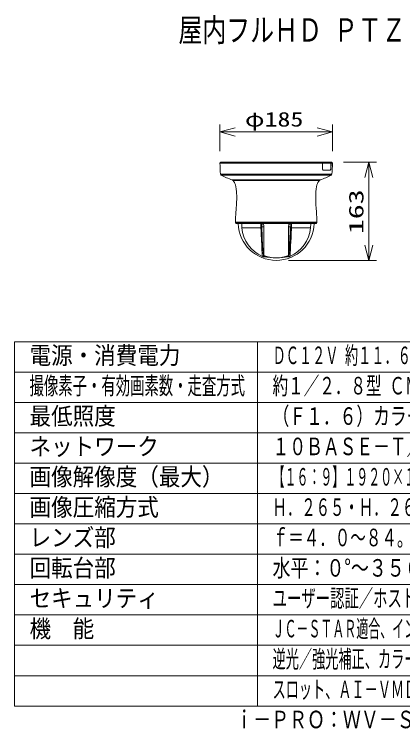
# Model space of a CAD drawing. Units: millimetres on the paper. Extents: x -62 to 65, y -59 to 59.
# Drawn here: x -62.5 to 1.4, y -59 to 59.3 of the extents above; entities that cross this region are included whole.
import ezdxf
from ezdxf.enums import TextEntityAlignment as Align

# ---------------------------------------------------------------- set-up
doc = ezdxf.new("R2010")
doc.units = ezdxf.units.MM
doc.layers.add('0-0_MOJI1', color=7, linetype='Continuous')
doc.layers.add('0-5_相当品', color=4, linetype='Continuous')
for name, color, linetype, lineweight in [('0-1_GAIKEI', 4, 'Continuous', 9), ('0-2_SUNPO', 7, 'Continuous', 9), ('0-3_0', 7, 'Continuous', 9), ('0-4_WAKU', 4, 'Continuous', 9)]:
    doc.layers.add(name, color=color, linetype=linetype, lineweight=lineweight)
doc.styles.add('ＭＳ ゴシック', font='')
doc.styles.get('ＭＳ ゴシック').set_extended_font_data('MS Gothic')

# ---------------------------------------------------------------- blocks, each defined once
blk = doc.blocks.new('_Open30')
at = {"layer": '0-3_0'}
blk.add_line((0, 0), (-1, 0), dxfattribs=at)
blk.add_lwpolyline([(-1, 0.2679), (0, 0), (-1, -0.2679)], dxfattribs=at)

msp = doc.modelspace()

# ---------------------------------------------------------------- linework, layer by layer
at = {"layer": '0-1_GAIKEI', "color": 7}
for p, q in [((-11.915, 34.929), (-28.507, 34.929)), ((-11.915, 34.929), (-10.306, 34.929)), ((-11.915, 34.929), (-11.775, 34.779)), ((-10.379, 34.779), (-10.519, 34.929)), ((-10.379, 34.779), (-10.157, 34.779)), ((-10.157, 34.779), (-10.306, 34.929)), ((-10.246, 32.969), (-28.568, 32.969)), ((-28.457, 32.809), (-10.356, 32.809)), ((-12.156, 32.024), (-12.156, 32.024)), ((-12.305, 31.925), (-12.305, 31.925)), ((-26.08, 24.993), (-25.987, 24.829)), ((-12.733, 24.993), (-12.827, 24.829)), ((-12.733, 24.993), (-12.733, 24.993)), ((-12.707, 25.092), (-12.707, 25.092)), ((-12.827, 24.829), (-25.987, 24.829)), ((-17.372, 23.847), (-17.372, 23.992))]:
    msp.add_line(p, q, dxfattribs=at)
at = {"layer": '0-1_GAIKEI'}
for p, q in [((-11.866, 34.877), (-11.866, 34.929)), ((-11.803, 34.809), (-11.358, 34.809)), ((-11.781, 34.799), (-11.794, 34.799)), ((-11.781, 34.799), (-11.784, 34.789)), ((-11.781, 34.799), (-11.177, 34.799)), ((-11.558, 34.929), (-11.558, 34.809)), ((-11.421, 34.929), (-11.421, 34.809)), ((-11.371, 34.929), (-11.371, 34.809)), ((-11.358, 34.929), (-11.358, 34.809)), ((-11.177, 34.779), (-11.177, 34.799)), ((-11.642, 33.629), (-10.486, 33.629)), ((-10.428, 33.929), (-10.4, 33.929)), ((-12.156, 32.024), (-26.658, 32.024)), ((-12.305, 31.925), (-26.509, 31.925)), ((-12.707, 25.092), (-26.107, 25.092)), ((-12.733, 24.993), (-26.08, 24.993)), ((-25.092, 24.829), (-25.088, 24.779)), ((-25.04, 24.157), (-25.088, 24.779)), ((-25.04, 24.157), (-21.92, 24.157)), ((-21.947, 24.771), (-21.947, 24.779)), ((-21.799, 24.777), (-21.8, 24.782)), ((-21.48, 24.715), (-21.48, 24.703)), ((-21.48, 24.703), (-21.467, 24.578)), ((-21.467, 24.278), (-21.467, 24.578)), ((-21.467, 24.278), (-21.447, 24.278)), ((-21.442, 23.992), (-21.442, 23.847)), ((-21.442, 23.992), (-21.442, 19.573)), ((-21.442, 23.847), (-21.442, 19.573)), ((-17.372, 23.992), (-17.372, 19.573)), ((-17.372, 19.573), (-17.372, 23.847)), ((-17.347, 24.278), (-17.367, 24.278)), ((-17.347, 24.578), (-17.334, 24.703)), ((-17.347, 24.578), (-17.347, 24.278)), ((-17.334, 24.703), (-17.334, 24.715)), ((-17.037, 24.162), (-17.033, 24.275)), ((-17.014, 24.782), (-17.014, 24.777)), ((-16.894, 24.157), (-13.773, 24.157)), ((-16.867, 24.779), (-16.867, 24.771)), ((-13.773, 24.157), (-13.726, 24.779)), ((-13.726, 24.779), (-13.722, 24.829)), ((-21.615, 19.394), (-21.644, 19.405)), ((-21.615, 19.407), (-21.613, 19.407)), ((-21.614, 19.407), (-21.615, 19.407)), ((-21.615, 19.407), (-21.615, 19.403)), ((-21.615, 19.403), (-21.615, 19.394)), ((-21.573, 19.377), (-21.615, 19.394)), ((-21.572, 19.417), (-21.556, 19.416)), ((-21.556, 19.416), (-21.555, 19.424)), ((-21.493, 19.478), (-21.441, 19.48)), ((-21.492, 19.479), (-21.482, 19.495)), ((-21.482, 19.495), (-21.45, 19.547)), ((-21.442, 19.573), (-21.442, 19.573)), ((-21.442, 19.573), (-21.439, 19.572)), ((-21.442, 19.397), (-21.441, 19.48)), ((-21.335, 19.361), (-21.332, 19.364)), ((-21.314, 19.375), (-21.311, 19.378)), ((-21.311, 19.378), (-21.21, 19.502)), ((-21.305, 19.403), (-21.223, 19.506)), ((-21.227, 19.424), (-21.174, 19.488)), ((-21.028, 19.365), (-21.007, 19.371)), ((-21.018, 19.435), (-21.007, 19.371)), ((-21.016, 19.34), (-20.996, 19.346)), ((-20.983, 19.423), (-20.976, 19.38)), ((-17.831, 19.423), (-17.838, 19.38)), ((-17.797, 19.34), (-17.818, 19.346)), ((-17.796, 19.435), (-17.807, 19.371)), ((-17.786, 19.365), (-17.807, 19.371)), ((-17.587, 19.424), (-17.64, 19.488)), ((-17.503, 19.378), (-17.603, 19.502)), ((-17.508, 19.403), (-17.591, 19.506)), ((-17.503, 19.378), (-17.5, 19.375)), ((-17.481, 19.364), (-17.479, 19.361)), ((-17.375, 19.572), (-17.372, 19.573)), ((-17.372, 19.397), (-17.373, 19.48)), ((-17.321, 19.478), (-17.373, 19.48)), ((-17.372, 19.573), (-17.372, 19.573)), ((-17.331, 19.495), (-17.364, 19.547)), ((-17.322, 19.479), (-17.331, 19.495)), ((-17.24, 19.377), (-17.199, 19.394)), ((-17.2, 19.407), (-17.199, 19.407)), ((-17.135, 19.416), (-17.125, 19.573))]:
    msp.add_line(p, q, dxfattribs=at)
at = {"layer": '0-1_GAIKEI', "color": 7}
for points in [[(-28.507, 34.929), (-28.657, 34.779), (-10.408, 34.779)], [(-26.509, 31.925), (-26.456, 31.867), (-26.431, 31.837), (-26.374, 31.761), (-26.322, 31.681), (-26.275, 31.6), (-26.233, 31.516), (-26.191, 31.421), (-26.155, 31.324), (-26.122, 31.222), (-26.094, 31.119), (-26.067, 31.001), (-26.043, 30.883), (-26.023, 30.768), (-26.005, 30.653), (-25.989, 30.538), (-25.975, 30.423), (-25.951, 30.192), (-25.933, 29.96), (-25.92, 29.727), (-25.912, 29.494), (-25.909, 29.331), (-25.908, 29.168), (-25.909, 28.981), (-25.912, 28.795), (-25.924, 28.445), (-25.941, 28.094), (-25.954, 27.881), (-25.982, 27.455), (-26.01, 27.075), (-26.037, 26.695), (-26.067, 26.221), (-26.08, 25.983), (-26.096, 25.627), (-26.103, 25.36), (-26.107, 25.092)], [(-12.305, 31.925), (-12.358, 31.867), (-12.383, 31.837), (-12.44, 31.761), (-12.492, 31.681), (-12.539, 31.6), (-12.581, 31.516), (-12.623, 31.421), (-12.659, 31.324), (-12.692, 31.222), (-12.72, 31.119), (-12.747, 31.001), (-12.771, 30.883), (-12.791, 30.768), (-12.809, 30.653), (-12.825, 30.538), (-12.839, 30.423), (-12.863, 30.192), (-12.881, 29.96), (-12.894, 29.727), (-12.902, 29.494), (-12.905, 29.331), (-12.906, 29.168), (-12.905, 28.981), (-12.901, 28.795), (-12.89, 28.445), (-12.872, 28.094), (-12.86, 27.881), (-12.831, 27.455), (-12.777, 26.695), (-12.746, 26.221), (-12.733, 25.983), (-12.718, 25.627), (-12.71, 25.36), (-12.707, 25.092)]]:
    msp.add_lwpolyline(points, dxfattribs=at)
at = {"layer": '0-1_GAIKEI'}
for points in [[(-11.642, 33.629), (-11.668, 33.633), (-11.693, 33.644), (-11.716, 33.662), (-11.738, 33.688), (-11.756, 33.718), (-11.771, 33.753), (-11.783, 33.793), (-11.791, 33.836), (-11.795, 33.88), (-11.795, 33.929)], [(-10.512, 33.629), (-10.505, 33.631), (-10.498, 33.635), (-10.489, 33.644), (-10.481, 33.657), (-10.47, 33.68), (-10.46, 33.708), (-10.452, 33.738), (-10.445, 33.77), (-10.438, 33.816), (-10.432, 33.864), (-10.428, 33.929)], [(-10.4, 33.929), (-10.405, 33.851), (-10.416, 33.778), (-10.429, 33.72), (-10.444, 33.675), (-10.457, 33.651), (-10.47, 33.635), (-10.477, 33.631), (-10.486, 33.629)], [(-21.679, 19.416), (-21.682, 19.464), (-21.695, 19.664), (-21.717, 19.989), (-21.752, 20.534), (-21.793, 21.26), (-21.835, 22.1), (-21.879, 23.099), (-21.905, 23.741), (-21.915, 24.018), (-21.92, 24.157)], [(-21.492, 19.479), (-21.497, 19.522), (-21.513, 19.659), (-21.544, 19.949), (-21.57, 20.216), (-21.584, 20.376), (-21.61, 20.707), (-21.636, 21.083), (-21.666, 21.593), (-21.695, 22.142), (-21.718, 22.635), (-21.739, 23.144), (-21.764, 23.791), (-21.773, 24.038), (-21.777, 24.162), (-21.781, 24.275)], [(-21.467, 24.278), (-21.467, 23.553), (-21.467, 22.615), (-21.465, 21.569), (-21.463, 20.85), (-21.456, 19.966), (-21.451, 19.616), (-21.45, 19.547)], [(-17.347, 24.278), (-17.347, 23.979), (-17.348, 22.038), (-17.35, 21.185), (-17.357, 20.022), (-17.363, 19.599), (-17.364, 19.547)], [(-17.322, 19.479), (-17.318, 19.51), (-17.305, 19.62), (-17.29, 19.759), (-17.268, 19.97), (-17.248, 20.168), (-17.227, 20.406), (-17.201, 20.745), (-17.175, 21.128), (-17.144, 21.65), (-17.116, 22.21), (-17.092, 22.716), (-17.071, 23.237), (-17.046, 23.908), (-17.037, 24.162)], [(-17.125, 19.573), (-17.1, 19.936), (-17.058, 20.6), (-17.026, 21.169), (-16.992, 21.811), (-16.959, 22.527), (-16.927, 23.277), (-16.901, 23.95), (-16.894, 24.157)], [(-21.354, 19.357), (-21.426, 19.358), (-21.459, 19.356), (-21.466, 19.355)], [(-21.442, 19.397), (-21.441, 19.398), (-21.44, 19.399), (-21.429, 19.401)], [(-21.399, 19.575), (-21.431, 19.574), (-21.439, 19.572)], [(-21.274, 19.424), (-21.273, 19.424), (-21.273, 19.425), (-21.267, 19.425), (-21.227, 19.424)], [(-20.268, 19.251), (-20.616, 19.294), (-20.937, 19.327), (-21.032, 19.336)], [(-17.782, 19.336), (-18.05, 19.31), (-18.389, 19.271), (-18.545, 19.251)], [(-17.54, 19.424), (-17.54, 19.424), (-17.541, 19.425), (-17.547, 19.425), (-17.587, 19.424)], [(-17.46, 19.357), (-17.388, 19.358), (-17.355, 19.356), (-17.348, 19.355)], [(-17.375, 19.572), (-17.383, 19.574), (-17.415, 19.575)], [(-17.385, 19.401), (-17.374, 19.399), (-17.373, 19.398), (-17.372, 19.397)], [(-17.242, 19.417), (-17.258, 19.416), (-17.258, 19.424)], [(-17.2, 19.407), (-17.199, 19.407), (-17.199, 19.403)], [(-17.199, 19.403), (-17.199, 19.394), (-17.17, 19.405)]]:
    msp.add_lwpolyline(points, dxfattribs=at)
at = {"layer": '0-1_GAIKEI', "color": 7}
for centre, radius, start, end in [((-8.657, 34.858), 20, 180.22564, 185.4171), ((-30.157, 34.858), 20, 354.58289, 359.77437), ((-28.369, 32.988), 0.2, 185.4171, 243.63036), ((-19.574, 50.728), 20, 243.63034, 249.25739), ((-26.799, 31.65), 0.4, 43.42946, 69.25739), ((-12.015, 31.65), 0.4, 110.74261, 136.57055), ((-19.24, 50.728), 20, 290.74261, 296.36966), ((-10.445, 32.988), 0.2, 296.36964, 354.58289), ((-25.907, 25.092), 0.2, 180, 209.74491), ((-12.907, 25.092), 0.2, 330.25509, 0), ((-19.407, 25.029), 6.25, 181.83378, 358.16621)]:
    msp.add_arc(centre, radius, start, end, dxfattribs=at)
at = {"layer": '0-1_GAIKEI'}
for centre, radius, start, end in [((-33.186, 34.858), 21.411, 357.51395, 359.78935), ((-31.749, 34.858), 21.183, 359.78697, 0.19268), ((-31.783, 34.857), 21.375, 357.50989, 359.78905), ((-31.79, 34.857), 21.41, 357.51393, 359.78939), ((-19.407, 24.589), 5.65, 184.38786, 246.28954), ((-21.62, 24.785), 0.327, 172.27514, 181.06317), ((-21.97, 26.938), 2.168, 270.61204, 274.50713), ((149.55, 31.949), 171.647, 182.39682, 182.56479), ((-21.957, 26.495), 2.228, 270.82472, 274.52494), ((-32.075, 23.799), 10.161, 2.01598, 2.64411), ((-21.924, 26.218), 2.061, 270.09347, 274.07531), ((-21.659, 24.804), 0.142, 169.7923, 188.73134), ((-18.59, 40.534), 16.08, 258.4876, 259.64714), ((156.371, 30.998), 178.279, 181.9997, 182.16131), ((-22.662, 118.727), 94.457, 270.53433, 270.72496), ((-21.315, 24.722), 0.165, 139.50201, 182.12776), ((-26.49, 24.091), 5.047, 2.12759, 5.53278), ((-28.998, 24.021), 7.556, 359.78022, 1.95079), ((-17.499, 24.722), 0.165, 357.87628, 40.49765), ((-9.815, 24.021), 7.557, 178.04936, 180.21965), ((-12.324, 24.091), 5.047, 174.46716, 177.87241), ((-16.157, 120.739), 96.468, 269.29314, 269.4798), ((-20.221, 40.521), 16.068, 280.35224, 281.5127), ((-19.407, 24.589), 5.65, 293.71045, 355.61214), ((-16.89, 26.218), 2.061, 265.92469, 269.90653), ((-194.972, 30.99), 178.066, 357.83855, 358.00034), ((-16.857, 26.495), 2.228, 265.47506, 269.17565), ((-17.154, 24.804), 0.142, 351.26747, 10.20657), ((-16.844, 26.938), 2.168, 265.4929, 269.3882), ((-6.739, 23.799), 10.161, 177.35467, 177.98332), ((-188.21, 31.943), 171.493, 357.435, 357.60307), ((-17.194, 24.785), 0.327, 358.93592, 7.72534), ((-21.619, 19.553), 0.15, 246.28954, 271.27093), ((-21.615, 19.413), 0.01, 270, 331.51887), ((-21.638, 19.611), 0.205, 276.60364, 289.121), ((-21.616, 19.419), 0.0599, 314.78867, 356.99137), ((-19.415, 24.586), 5.639, 247.4907, 248.18251), ((-21.628, 19.579), 0.172, 289.61939, 295.13134), ((-21.619, 19.559), 0.15, 295.14856, 327.82892), ((-21.492, 19.397), 0.05, 248.16231, 337.39566), ((-21.478, 19.402), 0.0492, 284.45821, 293.28902), ((-21.478, 19.403), 0.0497, 284.77938, 357.8929), ((-21.493, 19.574), 0.0508, 328.09562, 358.03713), ((-21.492, 19.397), 0.0499, 337.4451, 0), ((-19.407, 24.379), 5.2, 246.95991, 293.04009), ((-15.16, 19.382), 6.282, 178.26511, 179.10921), ((-21.353, 19.399), 0.0415, 268.40477, 295.22622), ((-21.352, 19.407), 0.05, 268.2874, 320.68668), ((-21.348, 19.404), 0.045, 287.3033, 320.54737), ((-21.336, 19.397), 0.0307, 322.70248, 11.41068), ((-21.34, 19.099), 0.314, 71.7049, 80.12467), ((-19.437, 25.083), 5.965, 252.38991, 254.39912), ((-21.028, 19.386), 0.05, 254.39943, 265.03816), ((-21.03, 19.361), 0.0251, 266.11197, 303.88008), ((-22.498, 2.754), 16.652, 82.71733, 84.89495), ((-22.102, 5.265), 14.125, 83.63433, 85.50899), ((-22.288, 4.874), 14.565, 84.00018, 84.83146), ((-16.315, 2.749), 16.657, 95.10596, 97.2829), ((-16.712, 5.263), 14.127, 94.49152, 96.36593), ((-16.526, 4.875), 14.564, 95.16856, 95.99991), ((-17.783, 19.361), 0.0251, 236.11958, 273.88799), ((-17.786, 19.386), 0.05, 274.96039, 285.60155), ((-19.377, 25.083), 5.965, 285.6009, 287.61006), ((-17.473, 19.099), 0.314, 99.86709, 108.28294), ((-17.478, 19.397), 0.0307, 168.58922, 217.2975), ((-17.465, 19.404), 0.045, 219.45263, 252.69674), ((-17.461, 19.407), 0.05, 219.31321, 271.71181), ((-17.461, 19.399), 0.0415, 244.77415, 271.59439), ((-17.335, 19.403), 0.0496, 182.05136, 246.49983), ((-23.653, 19.382), 6.282, 0.89079, 1.7349), ((-17.321, 19.574), 0.0508, 181.96292, 211.90442), ((-17.322, 19.397), 0.0499, 180, 202.5528), ((-17.322, 19.397), 0.05, 202.60147, 291.83717), ((-17.336, 19.402), 0.0492, 246.70952, 256.63179), ((-17.195, 19.559), 0.15, 212.1715, 244.85118), ((-19.399, 24.586), 5.639, 291.81749, 292.50931), ((-17.185, 19.579), 0.172, 244.86862, 250.38074), ((-17.198, 19.419), 0.0599, 183.00868, 225.21149), ((-17.176, 19.611), 0.205, 250.8793, 263.39571), ((-17.198, 19.413), 0.01, 208.47839, 270), ((-17.195, 19.553), 0.15, 268.72908, 293.71045)]:
    msp.add_arc(centre, radius, start, end, dxfattribs=at)
for centre, major_axis, ratio, start_param, end_param in [((-19.927, 19.156), (1.545, -0.192), 0.050795, 2.719694, 3.016352), ((-21.478, 19.403), (-0.0133, 0.0482), 0.989532, 3.2783848, 4.4015386), ((-20.001, 19.162), (1.468, -0.189), 0.044587, 2.7163085, 3.0267174), ((-19.823, 19.185), (1.619, -0.21), 0.040164, 2.7333528, 3.0199656), ((-21.35, 19.41), (0.0387, -0.0317), 0.942093, 5.7339429, 6.2831916), ((-21.35, 19.41), (0, -0.05), 0.898775, 0.4107373, 1.4394208), ((-21.227, 19.445), (-0.0151, -0.0477), 0.139821, 0.0000011, 1.1558951), ((-19.407, 24.131), (5.504, 0), 0.906166, 4.3754417, 4.4134624), ((-21.028, 19.386), (0.0135, 0.0482), 0.124548, 3.1415977, 4.2928517), ((-21.028, 19.386), (-0.0144, 0.0479), 0.133579, 1.9876695, 2.7931985), ((-21.007, 19.392), (-0.0493, -0.0084), 0.418018, 1.5000624, 2.1815134), ((-21.007, 19.392), (0.0143, -0.0479), 0.131934, 5.1297609, 5.931338), ((-21.007, 19.392), (-0.0038, -0.0498), 0.651624, 0.467203, 1.3762684), ((-17.807, 19.392), (0.0038, -0.0498), 0.651623, 4.9069354, 5.8159931), ((-17.807, 19.392), (-0.0493, 0.0084), 0.41802, 0.9600813, 1.6415285), ((-17.807, 19.392), (-0.0143, -0.0479), 0.131935, 0.3518499, 1.1534248), ((-17.786, 19.386), (-0.0144, -0.0479), 0.133579, 0.3483987, 1.1539262), ((-19.407, 24.131), (5.504, 0), 0.906166, 5.0113152, 5.0493363), ((-17.786, 19.386), (0.0135, -0.0482), 0.124548, 5.1319263, 6.2831842), ((-17.587, 19.445), (0.0151, -0.0477), 0.139821, 5.1272902, 6.2831842), ((-17.464, 19.41), (0, -0.05), 0.898776, 4.8437681, 5.8724593), ((-18.934, 19.193), (1.562, 0.202), 0.040823, 0.1237775, 0.415692), ((-17.464, 19.41), (0.0387, 0.0317), 0.942099, 3.1415927, 3.6908429), ((-18.854, 19.161), (1.512, 0.188), 0.051303, 0.1266047, 0.4265694), ((-18.789, 19.165), (1.444, 0.185), 0.044925, 0.1158264, 0.4288689), ((-17.336, 19.403), (0.0088, 0.0492), 0.98992, 1.790524, 3.0653331)]:
    msp.add_ellipse(centre, major_axis=major_axis, ratio=ratio, start_param=start_param, end_param=end_param, dxfattribs=at)
at = {"layer": '0-2_SUNPO'}
for p, q in [((-28.657, 36.779), (-28.657, 41.179)), ((-10.157, 36.779), (-10.157, 41.179)), ((-26.157, 39.929), (-12.657, 39.929)), ((-8.306, 34.929), (-2.907, 34.929)), ((-4.157, 21.279), (-4.157, 32.429)), ((-17.407, 18.779), (-2.907, 18.779))]:
    msp.add_line(p, q, dxfattribs=at)
at = {"layer": '0-4_WAKU', "color": 3}
for p, q in [((-62.5, -54.618), (-62.5, 5.382)), ((-62.5, 5.382), (62.5, 5.382)), ((-22.5, -54.618), (-22.5, 5.382)), ((-62.5, -54.618), (62.5, -54.618))]:
    msp.add_line(p, q, dxfattribs=at)
at = {"layer": '0-4_WAKU'}
for p, q in [((-62.5, 0.382), (62.5, 0.382)), ((-62.5, -4.618), (62.5, -4.618)), ((-62.5, -9.618), (62.5, -9.618)), ((62.5, -14.618), (-62.5, -14.618)), ((62.5, -19.618), (-62.5, -19.618)), ((62.5, -24.618), (-62.5, -24.618)), ((-62.5, -29.618), (62.5, -29.618)), ((-62.5, -34.618), (62.5, -34.618)), ((-62.5, -39.618), (62.5, -39.618)), ((-62.5, -44.618), (62.5, -44.618)), ((-62.5, -49.618), (62.5, -49.618))]:
    msp.add_line(p, q, dxfattribs=at)

# ---------------------------------------------------------------- block references
at = {"layer": '0-2_SUNPO', "xscale": 2.5, "yscale": 2.5}
for p, rotation in [((-28.657, 39.929), 180), ((-4.157, 34.929), 90.00048), ((-4.157, 18.779), 270.00048)]:
    msp.add_blockref('_Open30', p, dxfattribs=dict(at, rotation=rotation))
msp.add_blockref('_Open30', (-10.157, 39.929), dxfattribs=at)

# ---------------------------------------------------------------- texts
at = {"layer": '0-0_MOJI1', "style": 'ＭＳ ゴシック'}
for s, height, width, p in [('屋内フルＨＤ ＰＴＺ ＡＩカメラ（天井直付金具付）', 3.849, 0.75, (-35.5, 53.642)), ('電源・消費電力', 2.889, 0.9, (-60, 0.827)), ('ＤＣ１２Ｖ 約１１．６Ｗ、ＰｏＥ（ＩＥＥＥ８０２．３ａｆ準拠）約１２．９５Ｗ', 2.889, 0.55, (-20, 0.827)), ('撮像素子・有効画素数・走査方式', 2.889, 0.6, (-60, -4.173)), ('約１／２．８型 ＣＭＯＳセンサー・約２１０万画素・プログレッシブ', 2.889, 0.65, (-20, -4.173)), ('最低照度', 2.889, 0.9, (-60, -9.173)), ('（Ｆ１．６）カラー：０．００１ｌｘ、白黒：０．０００４ｌｘ', 2.889, 0.7, (-20, -9.173)), ('ネットワーク', 2.889, 0.9, (-60, -14.173)), ('１０ＢＡＳＥ－Ｔ／１００ＢＡＳＥ－ＴＸ、ＲＪ４５コネクター', 2.889, 0.7, (-20, -14.173)), ('画像解像度（最大）', 2.889, 0.9, (-60, -19.173)), ('【１６：９】１９２０×１０８０（６０ｆｐｓ）【４：３】１２８０×９６０（３０ｆｐｓ）', 2.886, 0.5, (-20, -19.173)), ('画像圧縮方式', 2.889, 0.9, (-60, -24.173)), ('Ｈ．２６５・Ｈ．２６４、ＪＰＥＧ\u3000※独立に４ストリーム分の配信設定可能', 2.889, 0.6, (-20, -24.173)), ('レンズ部', 2.889, 0.9, (-60, -29.173)), ('ｆ＝４．０～８４。６ｍｍ（２１倍、電動ズーム／電動フォーカス）', 2.886, 0.65, (-20, -29.173)), ('回転台部', 2.889, 0.9, (-60, -34.173)), ('水平：０°～３５０°／垂直：－３０°～９０°（水平～真下）', 2.886, 0.75, (-20, -34.173)), ('セキュリティ', 2.889, 0.9, (-60, -39.173)), ('ユーザー認証／ホスト認証／ＨＴＴＰＳ、ＦＩＰＳ１４０－２ｌｅｖｅｌ３', 2.889, 0.6, (-20, -39.173)), ('機\u3000能', 2.889, 0.9, (-60, -44.173)), ('ＪＣ－ＳＴＡＲ適合、インテリジェントオート、スーパーダイナミック、スマートコーディング、', 2.886, 0.5, (-20, -44.173)), ('逆光／強光補正、カラー／白黒切換、動作検知、妨害検知、音検知、ＭｉｃｒｏＳＤ', 2.889, 0.55, (-20, -49.173)), ('スロット、ＡＩ－ＶＭＤ、ＡＩプライバシーガード、顔アプリ、ＡＩマスク未着用検知', 2.886, 0.55, (-20, -54.173))]:
    msp.add_text(s, height=height, dxfattribs=dict(at, width=width)).set_placement(p, align=Align.BOTTOM_LEFT)
at = {"layer": '0-2_SUNPO', "style": 'ＭＳ ゴシック', "width": 1.3}
msp.add_text('φ185', height=2.405, dxfattribs=at).set_placement((-24.55, 40.091), align=Align.BOTTOM_LEFT)
at = {"layer": '0-2_SUNPO', "style": 'ＭＳ ゴシック', "width": 1.5}
msp.add_text('163', height=2.405, rotation=90, dxfattribs=at).set_placement((-4.319, 23.104), align=Align.BOTTOM_LEFT)
at = {"layer": '0-5_相当品', "style": 'ＭＳ ゴシック', "width": 0.75}
msp.add_text('ｉ－ＰＲＯ：ＷＶ－Ｓ６１３０１－Ｚ２＋ＷＶ－ＱＣＤ１００Ｇ－Ｗ', height=2.886, dxfattribs=at).set_placement((-26.14, -59.137), align=Align.BOTTOM_LEFT)

doc.saveas('drawing.dxf')
